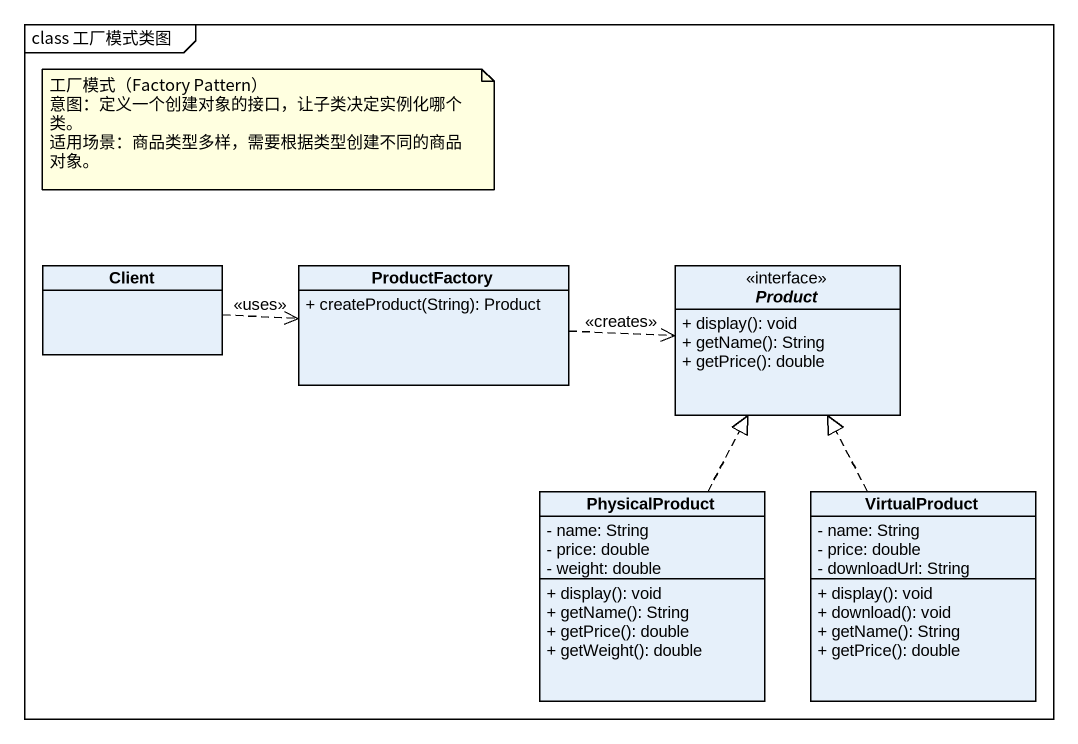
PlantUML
@startuml
mainframe class 工厂模式类图
hide circle
hide empty members
skinparam classAttributeIconSize 0
class Client
class ProductFactory {
  + createProduct(String): Product
}
interface Product {
  + display(): void
  + getName(): String
  + getPrice(): double
}
class PhysicalProduct {
  - name: String
  - price: double
  - weight: double
  + display(): void
  + getName(): String
  + getPrice(): double
  + getWeight(): double
}
class VirtualProduct {
  - name: String
  - price: double
  - downloadUrl: String
  + display(): void
  + download(): void
  + getName(): String
  + getPrice(): double
}
Client .right.> ProductFactory : <<uses>>
ProductFactory .right.> Product : <<creates>>
PhysicalProduct .up.|> Product
VirtualProduct .up.|> Product
note as N1
  工厂模式（Factory Pattern）
  意图：定义一个创建对象的接口，让子类决定实例化哪个类。
  适用场景：商品类型多样，需要根据类型创建不同的商品对象。
end note
@enduml
